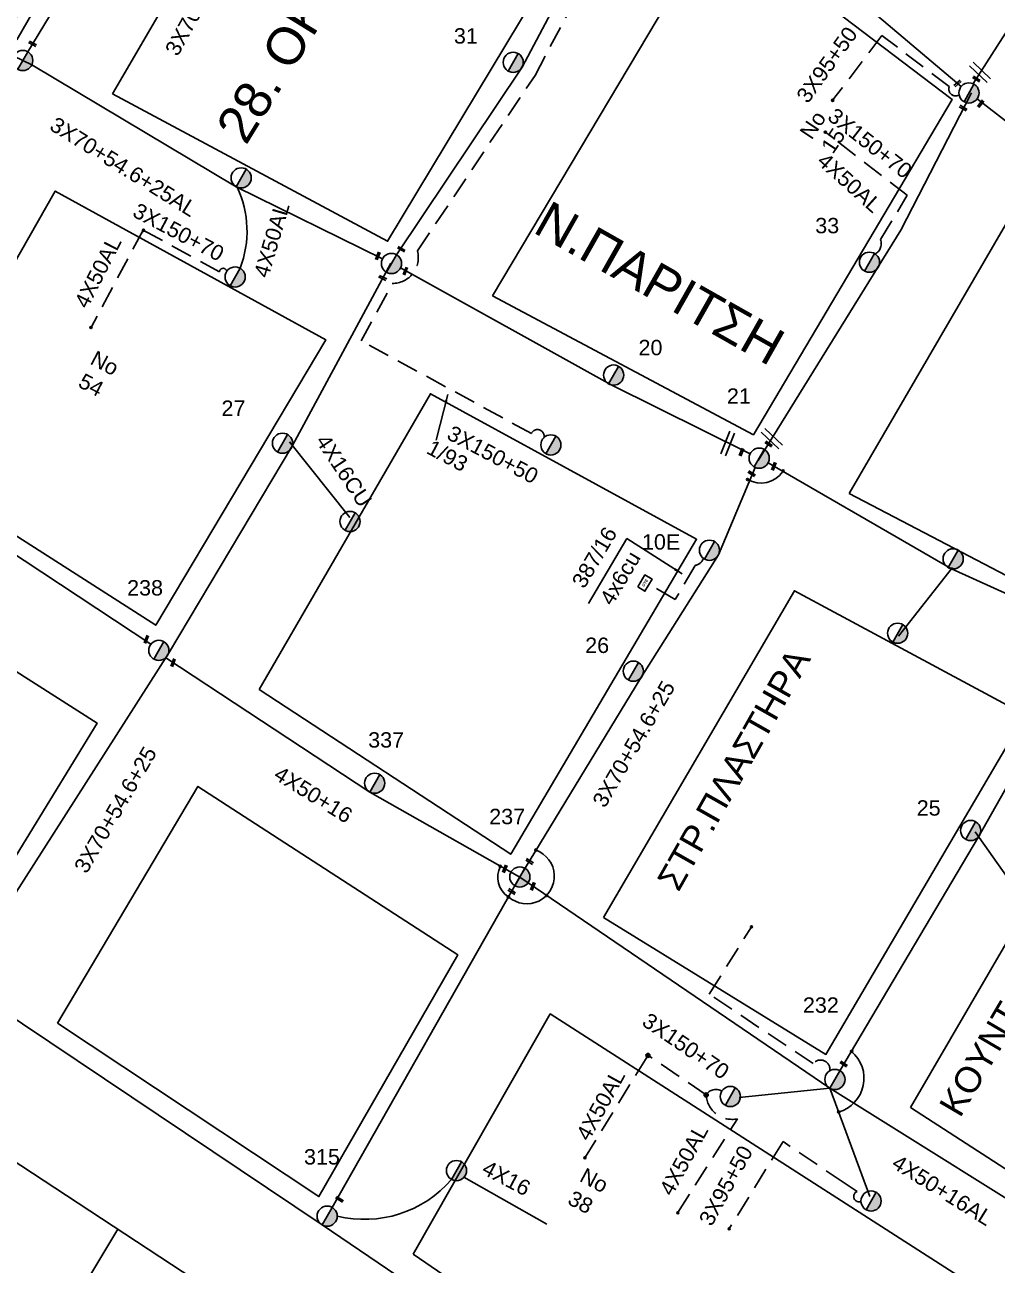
# Model space of a CAD drawing. Header units: millimetres. Extents: x 771 to 3391, y 686 to 1835.
# Drawn here: x 1116.1 to 1229.7, y 1070.3 to 1215.3 of the extents above; entities that cross this region are included whole.
import ezdxf

# ---------------------------------------------------------------- set-up
doc = ezdxf.new("R2010")
doc.units = ezdxf.units.MM
doc.linetypes.add('DASHED', pattern=[19.05, 12.7, -6.35])
for name, color, linetype in [('Pillar OTE', 7, 'Continuous'), ('Άγνωστα', 7, 'Continuous'), ('Γυμνά εναέρια ΧΤ (3Φ)   4x16CU', 7, 'Continuous'), ('Γυμνά εναέρια ΧΤ (3Φ)   4x50CU', 7, 'Continuous'), ('Γυμνά εναέρια ΧΤ και ΦΟΠ (3Φ)   4x50+16AL', 7, 'Continuous'), ('Εναέρια παροχή ΧΤ 4x16', 7, 'SYN_LINE'), ('Επιγραφές - Σχήματα', 7, 'Continuous'), ('Καλωδια ΧΤ  3X95+50', 7, 'Continuous'), ('Καλώδια ΧΤ   3x150+70AL', 7, 'DASHED'), ('Καλώδια ΧΤ   3x150AL+50CU', 7, 'DASHED'), ('Μηχανική τομή', 7, 'Continuous'), ('Στύλος ΦΜ', 7, 'Continuous'), ('Στύλος ΦΜ @ 1', 7, 'Continuous'), ('Συνδέσεις', 7, 'Continuous'), ('Συνεστραμμένα ΧΤ   3x70+54.6+25 AL', 7, 'SYN_LINE'), ('Τομή', 7, 'Continuous'), ('Υπόβαθρο ΔΕΗ', 7, 'Continuous'), ('Υπόγεια καλώδια Παροχών ΧΤ   4x50AL', 7, 'DASHED'), ('Υπόγεια καλώδια Παροχών ΧΤ   4x6', 7, 'DASHED')]:
    doc.layers.add(name, color=color, linetype=linetype)
doc.styles.add('arial', font='arial.ttf')
doc.styles.get("Standard").update_dxf_attribs({"font": 'arial.ttf'})
doc.linetypes.add('SYN_LINE', pattern='A,0.5,-0.0001,["/\\/\\/\\/",Standard,S=0.1,R=0,X=0,Y=-0.05],-0.25', length=0.7501)
doc.dimstyles.new('ISO-25', dxfattribs={"dimtxt": 2.5, "dimasz": 2.5, "dimexe": 1.25, "dimexo": 0.625, "dimtad": 1, "dimtxsty": 'Standard', "dimcen": 2.5, "dimadec": 0, "dimazin": 0, "dimtfac": 1, "dimtmove": 0, "dimatfit": 3, "dimfxl": 1, "dimarcsym": 0})

# ---------------------------------------------------------------- blocks, each defined once
blk = doc.blocks.new('ΥΠΑΡΧΩΝ ΤΣΙΜΕΝΤΕΝΙΟΣ ΣΤΥΛΟΣ')
at = {"layer": 'Στύλος ΦΜ'}
blk.add_hatch(color=7, dxfattribs=at).paths.add_polyline_path([(-1.29, -2.28, 0.574793), (2.62, 0, 0.268822), (1.3, 2.27)])
at = {"layer": 'Στύλος ΦΜ', "color": 7}
blk.add_line((-1.29, -2.28), (1.3, 2.27), dxfattribs=at)
blk.add_circle((0, 0), 2.62, dxfattribs=at)
at = {"layer": 'Στύλος ΦΜ', "flags": 4}
for tag, p in [('ΑΡΙΘΜΟΣ', (-4.68, 8.05)), ('ΤΥΠΟΣ', (-4.91, 3.03))]:
    blk.add_attdef(tag, p, '', height=4, dxfattribs=at)
blk = doc.blocks.new('ΜΗΧΑΝΙΚΗ ΤΟΜΗ')
at = {"layer": 'Μηχανική τομή', "ltscale": 40}
for p, q in [((-1.89, 0.78), (1.89, 0.78)), ((1.89, 0), (-1.89, 0))]:
    blk.add_line(p, q, dxfattribs=at)
blk = doc.blocks.new('ΤΟΜΗ')
at = {"layer": 'Τομή', "ltscale": 40}
for p, q in [((-5.68, 0), (5.68, 0)), ((5.68, -2.33), (-5.68, -2.33))]:
    blk.add_line(p, q, dxfattribs=at)
blk = doc.blocks.new('_ΣΥΝΔΕΣΗ')
at = {"layer": 'Συνδέσεις', "linetype": 'SYN_LINE', "ltscale": 40}
blk.add_hatch(color=256, dxfattribs=at).paths.add_polyline_path([(0.5, -0.01, 1), (-0.5, -0.01, 1)])
at = {"layer": 'Συνδέσεις'}
blk.add_circle((0, -0.01), 0.5, dxfattribs=at)
blk = doc.blocks.new('PILLAR ΟΤΕ')
at = {"layer": 'Pillar OTE', "ltscale": 40}
blk.add_lwpolyline([(-3.31, 2.02), (3.39, 2.02), (3.39, -1.99), (-3.31, -1.99)], close=True, dxfattribs=at)
at = {"layer": 'Pillar OTE', "insert": (-1.81, 0.71), "char_height": 1.3575, "width": 109.961, "attachment_point": 1}
blk.add_mtext('{\\fArial|b1|i0|c161|p34;OTE}', dxfattribs=at)

msp = doc.modelspace()

# ---------------------------------------------------------------- linework, layer by layer
at = {"color": 85, "linetype": 'DASHED', "ltscale": 0.2}
msp.add_lwpolyline([(1216.23498, 1214.03781), (1210.47078, 1206.46065)], dxfattribs=at)
at = {"layer": 'Άγνωστα', "color": 151}
msp.add_lwpolyline([(1058.53622, 1189.76215), (1058.53622, 1189.76215), (1090.62165, 1169.41593), (1090.62165, 1169.41593), (1130.82164, 1142.89887)], dxfattribs=at)
at = {"layer": 'Άγνωστα', "color": 5, "linetype": 'SYN_LINE', "ltscale": 20}
msp.add_lwpolyline([(1224.46203, 1151.8432), (1218.18312, 1143.83594)], dxfattribs=at)
at = {"layer": 'Άγνωστα', "color": 6}
msp.add_lwpolyline([(1232.37196, 1113.50413), (1227.14273, 1120.93037)], dxfattribs=at)
at = {"layer": 'Άγνωστα', "color": 6, "linetype": 'DASHED', "ltscale": 0.2}
msp.add_lwpolyline([(1210.13291, 1093.00915, 0.774691591), (1208.19692, 1093.85246), (1208.19692, 1093.85246), (1208.19692, 1093.85246), (1196.05263, 1101.98015), (1200.99134, 1109.83551)], format="xyb", dxfattribs=at)
at = {"layer": 'Γυμνά εναέρια ΧΤ (3Φ)   4x16CU', "color": 2}
msp.add_lwpolyline([(1154.0522, 1157.68883), (1147.01627, 1166.52196)], dxfattribs=at)
at = {"layer": 'Γυμνά εναέρια ΧΤ (3Φ)   4x50CU', "color": 27, "linetype": 'Continuous', "ltscale": 0.2}
msp.add_arc((1129.97542, 1191.16657), 12.06922, 338.9561742, 25.2111944, dxfattribs=at)
at = {"layer": 'Γυμνά εναέρια ΧΤ και ΦΟΠ (3Φ)   4x50+16AL', "color": 5, "linetype": 'Continuous', "ltscale": 0.2}
msp.add_lwpolyline([(1132.54711, 1141.30324), (1156.37981, 1125.60168), (1173.9146, 1115.6441), (1210.15593, 1090.97361), (1240.18183, 1072.20078)], dxfattribs=at)
at = {"layer": 'Εναέρια παροχή ΧΤ 4x16', "color": 5, "linetype": 'SYN_LINE', "ltscale": 8}
msp.add_lwpolyline([(1167.39447, 1080.55868), (1177.07524, 1075.08527)], dxfattribs=at)
at = {"layer": 'Καλωδια ΧΤ  3X95+50', "color": 6, "linetype": 'DASHED', "ltscale": 0.2}
msp.add_lwpolyline([(1213.78332, 1077.72258, -0.98030349), (1213.32656, 1078.90254), (1213.32656, 1078.90254), (1211.82475, 1079.91175), (1204.67071, 1084.73959), (1198.35576, 1074.49871)], format="xyb", dxfattribs=at)
at = {"layer": 'Καλώδια ΧΤ   3x150+70AL', "color": 85, "linetype": 'DASHED', "ltscale": 0.2}
msp.add_lwpolyline([(1225.24744, 1207.08141, -0.702608045), (1224.09466, 1208.05868), (1216.23498, 1214.03781)], format="xyb", dxfattribs=at)
at = {"layer": 'Καλώδια ΧΤ   3x150+70AL', "color": 27, "linetype": 'DASHED', "ltscale": 0.2}
msp.add_lwpolyline([(1139.67692, 1186.46824, 0.929154155), (1138.82664, 1186.3919), (1129.90642, 1191.2952)], format="xyb", dxfattribs=at)
at = {"layer": 'Καλώδια ΧΤ   3x150+70AL', "color": 6, "linetype": 'DASHED', "ltscale": 0.2}
msp.add_lwpolyline([(1197.52854, 1090.64358, 0.405886204), (1195.69662, 1090.19684), (1188.89856, 1094.82542), (1188.88891, 1094.80975)], format="xyb", dxfattribs=at)
at = {"layer": 'Καλώδια ΧΤ   3x150AL+50CU', "color": 6, "linetype": 'DASHED', "ltscale": 0.2}
msp.add_lwpolyline([(1176.73312, 1167.02053, 0.912553464), (1175.26962, 1167.51639), (1155.39611, 1178.33379), (1159.01613, 1185.0473, 0.491389338), (1161.95677, 1188.84879), (1175.69954, 1209.37924), (1188.08333, 1232.76837, -0.557799863), (1185.88859, 1237.13835), (1155.12174, 1259.17464)], format="xyb", dxfattribs=at)
at = {"layer": 'Συνεστραμμένα ΧΤ   3x70+54.6+25 AL', "color": 151, "linetype": 'SYN_LINE', "ltscale": 20}
msp.add_lwpolyline([(1174.18376, 1314.71808), (1219.30765, 1286.95019), (1259.57689, 1261.54507), (1245.22695, 1237.10983), (1226.84851, 1208.35894)], dxfattribs=at)
at = {"layer": 'Συνεστραμμένα ΧΤ   3x70+54.6+25 AL', "color": 62, "linetype": 'SYN_LINE', "ltscale": 20}
for points in [[(1218.72436, 1285.92701), (1204.50436, 1260.95931), (1188.36159, 1237.11668), (1174.17971, 1210.33153), (1159.50701, 1188.41184)], [(1188.70619, 1235.52717), (1208.92541, 1222.10004), (1225.50125, 1208.08172)]]:
    msp.add_lwpolyline(points, dxfattribs=at)
at = {"layer": 'Συνεστραμμένα ΧΤ   3x70+54.6+25 AL', "color": 27, "linetype": 'SYN_LINE', "ltscale": 20}
for points in [[(1146.95199, 1266.40264), (1134.0783, 1241.25208), (1116.41913, 1212.13779)], [(1082.95547, 1229.35277), (1096.52355, 1220.70454), (1114.77869, 1211.63971), (1116.88844, 1210.59209), (1140.77569, 1196.36653), (1157.86579, 1187.91218)], [(1159.97711, 1186.86772), (1184.57677, 1173.20379), (1200.83603, 1165.15119)], [(1109.36485, 1102.79941), (1150.82443, 1074.99143), (1186.82331, 1050.5742), (1207.93378, 1037.03375), (1246.10663, 1011.35264), (1262.72965, 1000.48885), (1281.3162, 988.67739), (1304.49606, 973.51803), (1335.14079, 953.42707), (1368.18553, 932.95324)]]:
    msp.add_lwpolyline(points, dxfattribs=at)
at = {"layer": 'Συνεστραμμένα ΧΤ   3x70+54.6+25 AL', "color": 85, "ltscale": 20}
for points in [[(1201.77245, 1164.36848), (1218.42136, 1191.28831), (1226.69884, 1207.34358)], [(1227.35753, 1206.63467), (1261.84769, 1179.80971), (1279.99571, 1167.49815), (1289.45606, 1158.69787)]]:
    msp.add_lwpolyline(points, dxfattribs=at)
at = {"layer": 'Συνεστραμμένα ΧΤ   3x70+54.6+25 AL', "color": 2, "ltscale": 20}
msp.add_lwpolyline([(1108.62812, 1103.87597), (1132.85505, 1141.78509), (1147.34184, 1166.11323), (1158.83126, 1187.42101)], dxfattribs=at)
at = {"layer": 'Συνεστραμμένα ΧΤ   3x70+54.6+25 AL', "color": 6, "linetype": 'SYN_LINE', "ltscale": 20}
msp.add_lwpolyline([(1261.2644, 1178.78653), (1241.54381, 1145.18404), (1227.53046, 1120.37974), (1211.32253, 1093.01997)], dxfattribs=at)
at = {"layer": 'Συνεστραμμένα ΧΤ   3x70+54.6+25 AL', "color": 5, "linetype": 'SYN_LINE', "ltscale": 20}
for points in [[(1201.4337, 1163.5433), (1197.1226, 1153.32314), (1188.06739, 1138.94583), (1173.92807, 1115.66781), (1151.99102, 1077.03779)], [(1202.92648, 1164.06646), (1224.35283, 1151.70395), (1240.96052, 1144.16086), (1272.7819, 1127.09452)]]:
    msp.add_lwpolyline(points, dxfattribs=at)
at = {"layer": 'Συνεστραμμένα ΧΤ   3x70+54.6+25 AL', "color": 6, "linetype": 'SYN_LINE', "ltscale": 8}
msp.add_lwpolyline([(1210.13917, 1090.98502), (1199.54164, 1089.90573)], dxfattribs=at)
at = {"layer": 'Συνεστραμμένα ΧΤ   3x70+54.6+25 AL', "color": 6, "linetype": 'SYN_LINE', "ltscale": 15}
msp.add_lwpolyline([(1210.13917, 1090.98502), (1214.80105, 1078.30247)], dxfattribs=at)
at = {"layer": 'Συνεστραμμένα ΧΤ   3x70+54.6+25 AL', "color": 5, "linetype": 'SYN_LINE', "ltscale": 15}
msp.add_arc((1155.77522, 1089.02078), 13.3771, 256.1947578, 319.4198115, dxfattribs=at)
at = {"layer": 'Υπόβαθρο ΔΕΗ'}
for points in [[(1084.06791, 1230.53447), (1118.87407, 1287.55839), (1145.73621, 1266.62285), (1115.13204, 1213.52298), (1084.06791, 1230.53447)], [(1126.34376, 1207.23476), (1155.74357, 1257.6889), (1186.10681, 1235.94169), (1158.47606, 1189.98599), (1126.34376, 1207.23476)], [(1170.74064, 1183.60892), (1196.8784, 1227.52704), (1224.41917, 1206.57581), (1201.21211, 1167.36373), (1170.74064, 1183.60892)], [(1212.38217, 1160.50034), (1234.69079, 1198.80728), (1259.69379, 1179.52348), (1239.53147, 1146.3119), (1212.38217, 1160.50034)], [(1101.60644, 1164.14945), (1119.63666, 1195.84749), (1151.27187, 1178.45814), (1131.38564, 1145.08614), (1101.60644, 1164.14945)], [(1143.44656, 1137.56932), (1163.46403, 1172.16126), (1194.57119, 1155.15474), (1172.86187, 1118.33438), (1143.44656, 1137.56932)], [(1181.94219, 1147.65217), (1186.41407, 1155.23675)], [(1078.91705, 1125.99414), (1094.82454, 1152.59864), (1124.53146, 1133.65397), (1107.90538, 1106.54301), (1078.91705, 1125.99414)], [(1183.71088, 1110.92507), (1206.0129, 1149.13007), (1232.97403, 1134.6302), (1209.69134, 1094.92352), (1183.71088, 1110.92507)], [(1219.57564, 1088.71552), (1242.94543, 1128.8626), (1265.45484, 1116.70763), (1240.96445, 1074.87411), (1219.57564, 1088.71552)], [(1119.91719, 1098.56363), (1136.29791, 1126.26317), (1166.67312, 1106.54982), (1150.44147, 1078.2975), (1119.91719, 1098.56363)], [(1161.45023, 1071.57069), (1177.47924, 1099.65668), (1234.54624, 1062.98945), (1220.61685, 1036.9549), (1212.98907, 1036.27177), (1161.45023, 1071.57069)], [(1372.93378, 751.48167), (1482.86909, 831.99661), (1482.13151, 841.00179), (1111.49521, 1084.63438), (909.00244, 748.35764)], [(931.07637, 748.13714), (939.61793, 762.36828), (1126.94663, 1074.47761)]]:
    msp.add_lwpolyline(points, dxfattribs=at)
for centre, radius, start, end in [((1202.09447, 1164.8313), 3.11684, 239.7380183, 325.4768394), ((1174.73514, 1115.75801), 3.22025, 228.6317688, 70.2423332), ((1174.00754, 1115.62921), 2.68282, 151.1124655, 238.5254657), ((1210.04724, 1092.12691), 4.09253, 285.8708441, 50.3316695)]:
    msp.add_arc(centre, radius, start, end, dxfattribs=at)
at = {"layer": 'Υπόγεια καλώδια Παροχών ΧΤ   4x50AL', "color": 85, "ltscale": 0.2}
msp.add_lwpolyline([(1215.27343, 1188.40548, 0.407667867), (1216.05526, 1190.18747), (1219.19549, 1195.35405), (1209.62941, 1202.73025)], format="xyb", dxfattribs=at)
at = {"layer": 'Υπόγεια καλώδια Παροχών ΧΤ   4x50AL', "color": 27, "linetype": 'DASHED', "ltscale": 0.2}
msp.add_lwpolyline([(1129.90642, 1191.2952), (1123.86809, 1179.99544)], dxfattribs=at)
at = {"layer": 'Υπόγεια καλώδια Παροχών ΧΤ   4x50AL', "color": 6, "ltscale": 0.2}
msp.add_lwpolyline([(1188.78254, 1094.63697), (1181.58835, 1082.95162)], dxfattribs=at)
msp.add_lwpolyline([(1192.37586, 1076.4353), (1199.35606, 1087.39943), (1199.35606, 1087.39943), (1199.35606, 1087.39943), (1199.35606, 1087.39943, -0.461711588), (1195.69662, 1090.19684)], format="xyb", dxfattribs=at)
at = {"layer": 'Υπόγεια καλώδια Παροχών ΧΤ   4x6', "color": 5, "linetype": 'DASHED', "ltscale": 0.2}
msp.add_lwpolyline([(1195.37295, 1152.91417, -0.264910066), (1194.42122, 1152.08625), (1192.07025, 1148.09885), (1188.8084, 1150.02204)], format="xyb", dxfattribs=at)

# ---------------------------------------------------------------- block references
at = {"layer": 'Pillar OTE', "xscale": 0.2442832704840117, "yscale": 0.2442832704840117, "zscale": 0.2442832704840117, "rotation": 59.47635385709826}
msp.add_blockref('PILLAR ΟΤΕ', (1188.53114, 1150.02147), dxfattribs=at)
at = {"layer": 'Μηχανική τομή'}
for p, xscale, yscale, zscale, rotation in [((1116.93673, 1212.99115), 0.2500000000002005, 0.2500000000002005, 0.2500000000002005, 331.5446991727721), ((1225.13095, 1208.35932), 0.249999999999919, 0.249999999999919, 0.249999999999919, 41.73814602004245), ((1227.22138, 1208.86411), 0.25, 0.25, 0.25, 327.7252172787099), ((1227.84815, 1206.00748), 0.2499999999999191, 0.2499999999999191, 0.2499999999999191, 52.21542005098604), ((1225.67112, 1205.46499), 0.25, 0.25, 0.25, 327.7252172787099), ((1160.02255, 1188.97423), 0.2500000000002005, 0.2500000000002005, 0.2500000000002005, 331.5446991727721), ((1157.42719, 1188.23406), 0.249999999999919, 0.249999999999919, 0.249999999999919, 68.45138536945211), ((1160.63391, 1186.46041), 0.249999999999919, 0.249999999999919, 0.249999999999919, 68.45138536945211), ((1157.85179, 1185.61757), 0.25, 0.25, 0.25, 334.7467717406677), ((1202.94462, 1166.2019), 0.25, 0.25, 0.25, 327.7252172787099), ((1199.91192, 1165.29045), 0.249999999999919, 0.249999999999919, 0.249999999999919, 68.45138536945211), ((1200.95719, 1162.73586), 0.25, 0.25, 0.25, 327.7252172787099), ((1203.70037, 1163.63964), 0.249999999999919, 0.249999999999919, 0.249999999999919, 68.45138536945211), ((1130.36485, 1143.40616), 0.249999999999919, 0.249999999999919, 0.249999999999919, 68.45138536945211), ((1133.49302, 1140.68006), 0.249999999999919, 0.249999999999919, 0.249999999999919, 68.45138536945211), ((1172.26187, 1116.58265), 0.249999999999919, 0.249999999999919, 0.249999999999919, 68.45138536945211), ((1175.00937, 1117.39536), 0.25, 0.25, 0.25, 327.7252172787099), ((1172.91902, 1113.89093), 0.25, 0.25, 0.25, 327.7252172787099), ((1175.52934, 1114.5449), 0.249999999999919, 0.249999999999919, 0.249999999999919, 68.45138536945211), ((1211.71118, 1093.71781), 0.249999999999919, 0.249999999999919, 0.249999999999919, 326.3216353276003), ((1152.79909, 1077.89817), 0.25, 0.25, 0.25, 327.7252172787099)]:
    msp.add_blockref('ΜΗΧΑΝΙΚΗ ΤΟΜΗ', p, dxfattribs=dict(at, xscale=xscale, yscale=yscale, zscale=zscale, rotation=rotation))
at = {"layer": 'Στύλος ΦΜ @ 1', "ltscale": 40}
ref = msp.add_blockref('ΥΠΑΡΧΩΝ ΤΣΙΜΕΝΤΕΝΙΟΣ ΣΤΥΛΟΣ', (1115.83357, 1211.1159), dxfattribs=dict(at, xscale=0.4499999999998181, yscale=0.4499999999998181, zscale=0.4499999999998181))
ref.add_attrib('ΤΥΠΟΣ', '17', (1113.13339, 1216.13131), dxfattribs={"layer": 'Στύλος ΦΜ', "height": 1.8, "flags": 4})
ref = msp.add_blockref('ΥΠΑΡΧΩΝ ΤΣΙΜΕΝΤΕΝΙΟΣ ΣΤΥΛΟΣ', (1173.14888, 1210.9012), dxfattribs=dict(at, xscale=0.4499999999998181, yscale=0.4499999999998181, zscale=0.4499999999998181))
ref.add_attrib('ΤΥΠΟΣ', '31', (1166.21807, 1213.09376), dxfattribs={"layer": 'Στύλος ΦΜ', "height": 1.8, "flags": 4})
at = {"layer": 'Στύλος ΦΜ @ 1', "ltscale": 40, "xscale": 0.4499999999998181, "yscale": 0.4499999999998181, "zscale": 0.4499999999998181}
for p in [(1226.40054, 1207.32119), (1141.35672, 1197.391), (1158.92145, 1187.38995), (1140.65413, 1185.81084), (1177.55093, 1166.17299), (1154.0799, 1157.22145), (1224.55741, 1152.86381), (1218.07007, 1144.16215), (1198.51512, 1090.00031), (1166.51611, 1081.34329), (1214.95906, 1077.7917)]:
    msp.add_blockref('ΥΠΑΡΧΩΝ ΤΣΙΜΕΝΤΕΝΙΟΣ ΣΤΥΛΟΣ', p, dxfattribs=at)
at = {"layer": 'Στύλος ΦΜ @ 1', "ltscale": 40}
ref = msp.add_blockref('ΥΠΑΡΧΩΝ ΤΣΙΜΕΝΤΕΝΙΟΣ ΣΤΥΛΟΣ', (1214.77197, 1187.53111), dxfattribs=dict(at, xscale=0.4499999999998181, yscale=0.4499999999998181, zscale=0.4499999999998181))
ref.add_attrib('ΤΥΠΟΣ', '33', (1208.43831, 1190.91671), dxfattribs={"layer": 'Στύλος ΦΜ', "height": 1.8, "flags": 4})
ref = msp.add_blockref('ΥΠΑΡΧΩΝ ΤΣΙΜΕΝΤΕΝΙΟΣ ΣΤΥΛΟΣ', (1184.88076, 1174.34166), dxfattribs=dict(at, xscale=0.4499999999998181, yscale=0.4499999999998181, zscale=0.4499999999998181))
ref.add_attrib('ΤΥΠΟΣ', '20', (1187.7886, 1176.65929), dxfattribs={"layer": 'Στύλος ΦΜ', "height": 1.8, "flags": 4})
ref = msp.add_blockref('ΥΠΑΡΧΩΝ ΤΣΙΜΕΝΤΕΝΙΟΣ ΣΤΥΛΟΣ', (1201.89145, 1164.62847), dxfattribs=dict(at, xscale=0.4499999999998181, yscale=0.4499999999998181, zscale=0.4499999999998181))
ref.add_attrib('ΤΥΠΟΣ', '21', (1198.1155, 1170.98565), dxfattribs={"layer": 'Στύλος ΦΜ', "height": 1.8, "flags": 4})
ref = msp.add_blockref('ΥΠΑΡΧΩΝ ΤΣΙΜΕΝΤΕΝΙΟΣ ΣΤΥΛΟΣ', (1146.19294, 1166.3724), dxfattribs=dict(at, xscale=0.4499999999998181, yscale=0.4499999999998181, zscale=0.4499999999998181))
ref.add_attrib('ΤΥΠΟΣ', '27', (1139.05796, 1169.57), dxfattribs={"layer": 'Στύλος ΦΜ', "height": 1.8, "flags": 4})
ref = msp.add_blockref('ΥΠΑΡΧΩΝ ΤΣΙΜΕΝΤΕΝΙΟΣ ΣΤΥΛΟΣ', (1196.07443, 1153.86024), dxfattribs=dict(at, xscale=0.4499999999998181, yscale=0.4499999999998181, zscale=0.4499999999998181))
ref.add_attrib('ΤΥΠΟΣ', '10Ε', (1188.19035, 1153.93881), dxfattribs={"layer": 'Στύλος ΦΜ', "height": 1.8, "flags": 4})
ref = msp.add_blockref('ΥΠΑΡΧΩΝ ΤΣΙΜΕΝΤΕΝΙΟΣ ΣΤΥΛΟΣ', (1131.73835, 1142.15943), dxfattribs=dict(at, xscale=0.4499999999998181, yscale=0.4499999999998181, zscale=0.4499999999998181))
ref.add_attrib('ΤΥΠΟΣ', '238', (1128.03352, 1148.57182), dxfattribs={"layer": 'Στύλος ΦΜ', "height": 1.8, "flags": 4})
ref = msp.add_blockref('ΥΠΑΡΧΩΝ ΤΣΙΜΕΝΤΕΝΙΟΣ ΣΤΥΛΟΣ', (1187.18213, 1139.72266), dxfattribs=dict(at, xscale=0.4499999999998181, yscale=0.4499999999998181, zscale=0.4499999999998181))
ref.add_attrib('ΤΥΠΟΣ', '26', (1181.55624, 1141.85283), dxfattribs={"layer": 'Στύλος ΦΜ', "height": 1.8, "flags": 4})
ref = msp.add_blockref('ΥΠΑΡΧΩΝ ΤΣΙΜΕΝΤΕΝΙΟΣ ΣΤΥΛΟΣ', (1156.96085, 1126.62615), dxfattribs=dict(at, xscale=0.4499999999998181, yscale=0.4499999999998181, zscale=0.4499999999998181))
ref.add_attrib('ΤΥΠΟΣ', '337', (1156.20127, 1130.79293), dxfattribs={"layer": 'Στύλος ΦΜ', "height": 1.8, "flags": 4})
ref = msp.add_blockref('ΥΠΑΡΧΩΝ ΤΣΙΜΕΝΤΕΝΙΟΣ ΣΤΥΛΟΣ', (1226.59608, 1121.09673), dxfattribs=dict(at, xscale=0.4499999999998181, yscale=0.4499999999998181, zscale=0.4499999999998181))
ref.add_attrib('ΤΥΠΟΣ', '25', (1220.29408, 1122.83864), dxfattribs={"layer": 'Στύλος ΦΜ', "height": 1.8, "flags": 4})
ref = msp.add_blockref('ΥΠΑΡΧΩΝ ΤΣΙΜΕΝΤΕΝΙΟΣ ΣΤΥΛΟΣ', (1173.9258, 1115.6691), dxfattribs=dict(at, xscale=0.4499999999998181, yscale=0.4499999999998181, zscale=0.4499999999998181))
ref.add_attrib('ΤΥΠΟΣ', '237', (1170.34331, 1121.83938), dxfattribs={"layer": 'Στύλος ΦΜ', "height": 1.8, "flags": 4})
ref = msp.add_blockref('ΥΠΑΡΧΩΝ ΤΣΙΜΕΝΤΕΝΙΟΣ ΣΤΥΛΟΣ', (1210.73697, 1091.99808), dxfattribs=dict(at, xscale=0.4499999999998181, yscale=0.4499999999998181, zscale=0.4499999999998181))
ref.add_attrib('ΤΥΠΟΣ', '232', (1206.99875, 1099.7935), dxfattribs={"layer": 'Στύλος ΦΜ', "height": 1.8, "flags": 4})
ref = msp.add_blockref('ΥΠΑΡΧΩΝ ΤΣΙΜΕΝΤΕΝΙΟΣ ΣΤΥΛΟΣ', (1151.40546, 1076.0159), dxfattribs=dict(at, xscale=0.4499999999998181, yscale=0.4499999999998181, zscale=0.4499999999998181))
ref.add_attrib('ΤΥΠΟΣ', '315', (1148.7014, 1082.05535), dxfattribs={"layer": 'Στύλος ΦΜ', "height": 1.8, "flags": 4})
at = {"layer": 'Συνδέσεις'}
for p, xscale, yscale, zscale in [((1210.47078, 1206.46065), 0.25, 0.25, 0.25), ((1209.61997, 1202.73753), 0.25, 0.25, 0.25), ((1129.95305, 1191.26956), 0.25, 0.25, 0.25), ((1123.81637, 1179.89865), 0.25, 0.25, 0.25), ((1204.69835, 1163.14305), 0.25, 0.25, 0.25), ((1200.52372, 1162.13919), 0.25, 0.25, 0.25), ((1175.81555, 1118.8265), 0.25, 0.25, 0.25), ((1171.62645, 1116.9145), 0.25, 0.25, 0.25), ((1177.05471, 1113.50889), 0.25, 0.25, 0.25), ((1172.57892, 1113.32536), 0.25, 0.25, 0.25), ((1200.99134, 1109.83551), 0.25, 0.25, 0.25), ((1188.88891, 1094.80975), 0.4777242751394019, 0.4777242751394019, 0.4777242751394019), ((1212.70169, 1095.27914), 0.25, 0.25, 0.25), ((1195.69662, 1090.19684), 0.4777242751394019, 0.4777242751394019, 0.4777242751394019), ((1211.17119, 1088.21465), 0.25, 0.25, 0.25), ((1181.52668, 1082.84624), 0.25, 0.25, 0.25), ((1192.3849, 1076.41436), 0.25, 0.25, 0.25), ((1198.38302, 1074.54292), 0.25, 0.25, 0.25)]:
    msp.add_blockref('_ΣΥΝΔΕΣΗ', p, dxfattribs=dict(at, xscale=xscale, yscale=yscale, zscale=zscale))
at = {"layer": 'Τομή', "xscale": 0.2499999999998873, "yscale": 0.2499999999998873, "zscale": 0.2499999999998873}
for p, rotation in [((1227.90422, 1209.93646), 316.3818135418195), ((1198.47739, 1166.23183), 248.1909067709115), ((1203.56492, 1167.10855), 316.3818135418195)]:
    msp.add_blockref('ΤΟΜΗ', p, dxfattribs=dict(at, rotation=rotation))

# ---------------------------------------------------------------- texts
at = {"ltscale": 40, "width": 64.8866414, "attachment_point": 1, "style": 'arial'}
for s, insert, char_height, rotation in [('{\\H1.083x;28. OKΤΩBPIOY}', (1138.23259, 1203.38159), 4, 58.3233569), ('{\\H1.083x;Ν.ΠΑΡΙΤΣΗ}', (1177.44107, 1194.86735), 4, 330.4658842), ('ΣTP.ΠΛAΣTHPA', (1189.84235, 1115.29255), 3, 60.4197634), ('KOYNTOYPIΩTOY', (1222.77558, 1088.92844), 3, 59.5270603)]:
    msp.add_mtext(s, dxfattribs=dict(at, insert=insert, char_height=char_height, rotation=rotation))
at = {"layer": 'Άγνωστα', "color": 7, "char_height": 1.8, "attachment_point": 1}
for s, insert, rotation in [('3X70+54.6+25', (1132.36801, 1212.37349), 61.1136681), ('3X95+50', (1206.1091, 1207.03534), 54.2942442), ('3X150+70', (1210.85447, 1205.71315), 321.9482544), ('3X150+70', (1129.37491, 1194.55254), 332.0897021), ('3X150+50', (1166.09184, 1168.54376), 332.0897021), ('1/93', (1163.72464, 1166.85398), 332.0897021), ('3X70+54.6+25', (1182.30301, 1124.54264), 59.8533125), ('3X70+54.6+25', (1121.73358, 1116.84754), 59.8533125), ('4X50+16', (1145.97432, 1128.75416), 328.042606), ('3X150+70', (1189.07607, 1099.90977), 325.5739989), ('3X95+50', (1194.7542, 1075.59772), 61.1283995)]:
    msp.add_mtext_dynamic_manual_height_columns(s, width=1.8, gutter_width=12.5, heights=[0.04535], dxfattribs=dict(at, insert=insert, rotation=rotation))
at = {"layer": 'Άγνωστα', "color": 7}
note = msp.add_mtext_dynamic_manual_height_columns('No ', width=1.8, gutter_width=1.31338, heights=[0.04535, 0], dxfattribs=dict(at, insert=(1204.78083, 1200.15919), char_height=1.8, attachment_point=1, rotation=56.2725471))
for column, words in zip(note.columns.linked_columns, ['15']):
    column.text = words
note = msp.add_mtext_dynamic_manual_height_columns('No ', width=1.8, gutter_width=1.71044, heights=[0.04535, 0], dxfattribs=dict(at, insert=(1121.32097, 1178.93142), char_height=1.8, attachment_point=1, rotation=332.0897021))
for column, words in zip(note.columns.linked_columns, ['54']):
    column.text = words
note = msp.add_mtext_dynamic_manual_height_columns('Nο ', width=1.8, gutter_width=1.98445, heights=[0.04535, 0], dxfattribs=dict(at, insert=(1178.27004, 1083.5276), char_height=1.8, attachment_point=1, rotation=332.0897021))
for column, words in zip(note.columns.linked_columns, ['38']):
    column.text = words
at = {"layer": 'Γυμνά εναέρια ΧΤ (3Φ)   4x16CU', "color": 7, "insert": (1151.50036, 1167.62998), "char_height": 1.8, "attachment_point": 1, "rotation": 303.5310386}
msp.add_mtext_dynamic_manual_height_columns('4X16CU', width=1.8, gutter_width=12.5, heights=[0.04535], dxfattribs=at)
at = {"layer": 'Γυμνά εναέρια ΧΤ και ΦΟΠ (3Φ)   4x50+16AL', "color": 7, "insert": (1218.18218, 1083.31596), "char_height": 1.8, "attachment_point": 1, "rotation": 328.042606}
msp.add_mtext_dynamic_manual_height_columns('4X50+16AL', width=1.8, gutter_width=12.5, heights=[0.04535], dxfattribs=at)
at = {"layer": 'Εναέρια παροχή ΧΤ 4x16', "color": 7, "insert": (1170.19074, 1082.6454), "char_height": 1.8, "attachment_point": 1, "rotation": 332.0897021}
msp.add_mtext_dynamic_manual_height_columns('4X16', width=1.8, gutter_width=12.5, heights=[0.04535], dxfattribs=at)
at = {"layer": 'Συνεστραμμένα ΧΤ   3x70+54.6+25 AL', "color": 7, "insert": (1119.79237, 1204.63885), "char_height": 1.8, "attachment_point": 1, "rotation": 328.042606}
msp.add_mtext_dynamic_manual_height_columns('3X70+54.6+25AL', width=1.8, gutter_width=12.5, heights=[0.04535], dxfattribs=at)
at = {"layer": 'Υπόγεια καλώδια Παροχών ΧΤ   4x50AL', "color": 7, "char_height": 1.8, "attachment_point": 1}
for insert, rotation in [((1209.73765, 1200.49326), 317.9874261), ((1142.7928, 1186.10693), 73.5656956), ((1121.7847, 1182.81347), 63.0098376), ((1180.40507, 1085.54431), 61.1283995), ((1190.1223, 1079.12673), 61.1283995)]:
    msp.add_mtext_dynamic_manual_height_columns('4X50AL', width=1.8, gutter_width=12.5, heights=[0.04535], dxfattribs=dict(at, insert=insert, rotation=rotation))
at = {"layer": 'Υπόγεια καλώδια Παροχών ΧΤ   4x50AL', "color": 7, "ltscale": 0.2, "char_height": 1.8, "attachment_point": 1, "rotation": 59.4}
for s, insert in [('387/16', (1179.89663, 1150.18361)), ('4x6cu', (1183.15614, 1148.18445))]:
    msp.add_mtext_dynamic_manual_height_columns(s, width=1.8, gutter_width=12.5, heights=[0.11759], dxfattribs=dict(at, insert=insert))

# ---------------------------------------------------------------- leaders
at = {"layer": 'Επιγραφές - Σχήματα', "ltscale": 40}
for points in [[(1165.50422, 1172.07641), (1164.14125, 1166.72199)], [(1192.87455, 1151.10639), (1186.41407, 1155.23675)]]:
    msp.add_leader(points, dimstyle='ISO-25', override={"dimasz": 1, "dimtad": 0}, dxfattribs=at)

doc.saveas('drawing.dxf')
